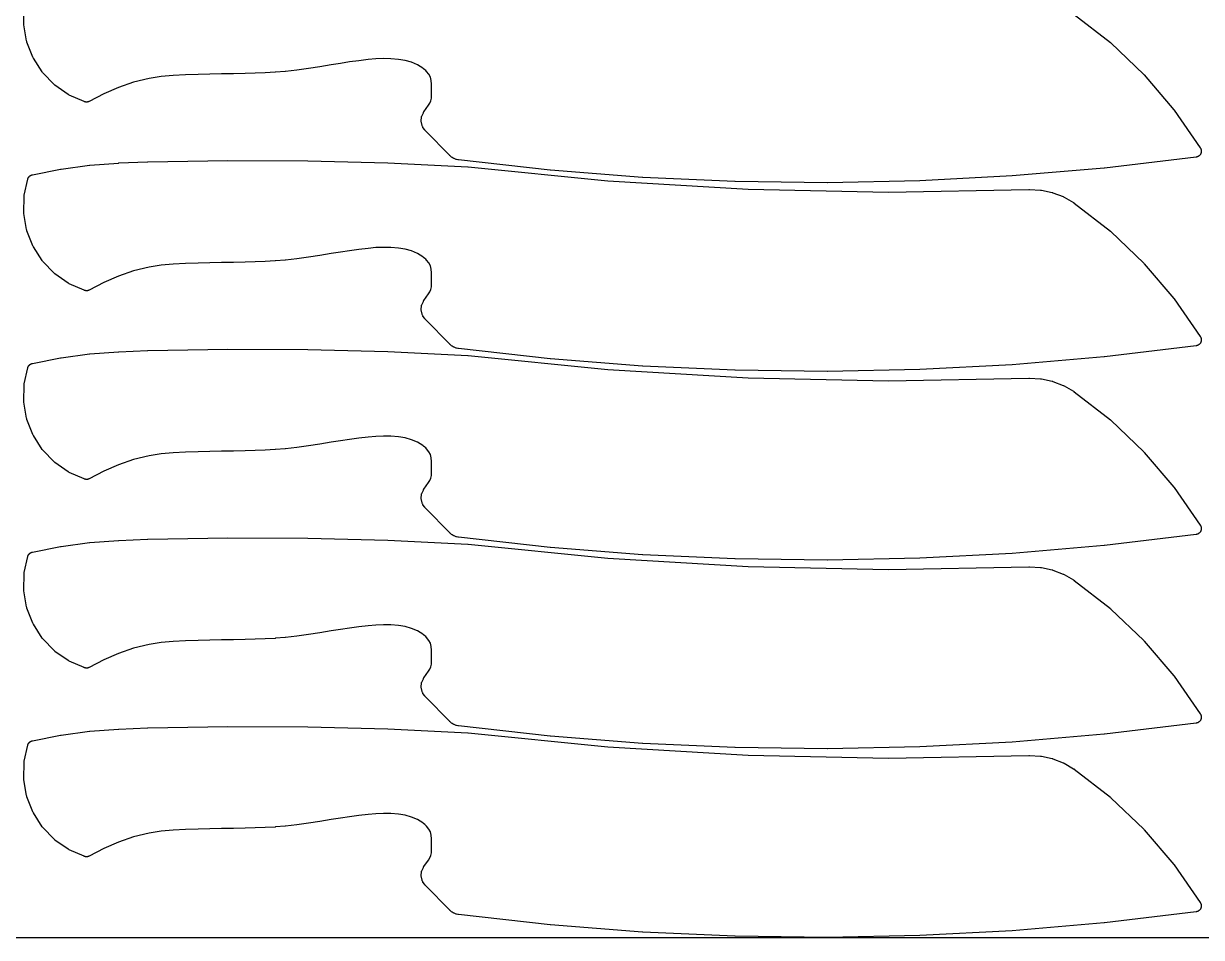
# Model space of a CAD drawing. Header units: metres. Extents: x 0 to 3000, y 0 to 1240.
# Drawn here: x 798.9 to 1198.3, y 0 to 310 of the extents above; entities that cross this region are included whole.
import ezdxf

# ---------------------------------------------------------------- set-up
doc = ezdxf.new("R2010")
doc.units = ezdxf.units.M

msp = doc.modelspace()

# ---------------------------------------------------------------- linework, layer by layer
at = {"color": 7}
msp.add_lwpolyline([(0, 0), (3000, 0), (3000, 1240), (0, 1240), (0, 0)], close=True, dxfattribs=at)
at = {"color": 1}
msp.add_lwpolyline([(1155.17, 313.1), (1167.42, 303.55), (1167.58, 303.41), (1178.77, 292.7), (1178.91, 292.55), (1188.96, 280.76), (1189.08, 280.6), (1197.91, 267.82), (1197.96, 267.74), (1198.01, 267.66), (1198.01, 267.65), (1198.01, 267.65), (1198.06, 267.57), (1198.1, 267.48), (1198.1, 267.48), (1198.1, 267.47), (1198.13, 267.39), (1198.17, 267.3), (1198.17, 267.29), (1198.17, 267.29), (1198.19, 267.2), (1198.22, 267.11), (1198.22, 267.1), (1198.22, 267.1), (1198.24, 267.01), (1198.25, 266.92), (1198.25, 266.91), (1198.25, 266.91), (1198.26, 266.81), (1198.26, 266.72), (1198.26, 266.71), (1198.26, 266.71), (1198.26, 266.62), (1198.26, 266.52), (1198.26, 266.52), (1198.26, 266.51), (1198.25, 266.42), (1198.23, 266.33), (1198.23, 266.32), (1198.23, 266.32), (1198.21, 266.23), (1198.19, 266.14), (1198.19, 266.13), (1198.19, 266.13), (1198.16, 266.04), (1198.13, 265.95), (1198.13, 265.95), (1198.12, 265.94), (1198.09, 265.86), (1198.05, 265.77), (1198.05, 265.77), (1198.04, 265.76), (1198, 265.68), (1197.95, 265.6), (1197.95, 265.6), (1197.94, 265.59), (1197.89, 265.52), (1197.84, 265.44), (1197.83, 265.44), (1197.83, 265.43), (1197.77, 265.36), (1197.71, 265.29), (1197.7, 265.29), (1197.7, 265.29), (1197.63, 265.22), (1197.57, 265.16), (1197.56, 265.16), (1197.56, 265.15), (1197.48, 265.1), (1197.41, 265.04), (1197.41, 265.04), (1197.4, 265.03), (1197.32, 264.98), (1197.24, 264.93), (1197.24, 264.93), (1197.23, 264.93), (1197.15, 264.89), (1197.07, 264.85), (1197.06, 264.85), (1197.06, 264.84), (1196.97, 264.81), (1196.88, 264.78), (1196.88, 264.78), (1196.87, 264.77), (1196.78, 264.75), (1196.7, 264.73), (1196.69, 264.72), (1196.69, 264.72), (1196.59, 264.71), (1196.5, 264.69), (1165.39, 260.98), (1165.33, 260.98), (1134.14, 258.29), (1134.08, 258.29), (1102.83, 256.63), (1102.77, 256.63), (1071.5, 256), (1071.43, 256), (1040.16, 256.4), (1040.09, 256.4), (1008.84, 257.82), (1008.77, 257.83), (977.57, 260.28), (977.5, 260.29), (946.37, 263.77), (946.37, 263.77), (946.36, 263.77), (946.27, 263.78), (946.17, 263.8), (946.17, 263.8), (946.17, 263.8), (945.68, 263.9), (945.52, 263.94), (945.36, 264), (944.9, 264.18), (944.75, 264.25), (944.6, 264.33), (944.18, 264.59), (944.04, 264.68), (943.91, 264.78), (943.53, 265.11), (943.47, 265.17), (943.41, 265.22), (935.13, 273.65), (935.08, 273.71), (935.02, 273.76), (935.02, 273.76), (935.01, 273.78), (935, 273.79), (934.95, 273.86), (934.91, 273.92), (934.31, 274.79), (934.22, 274.94), (934.14, 275.1), (934.07, 275.26), (934.02, 275.43), (933.77, 276.42), (933.72, 276.64), (933.71, 276.87), (933.71, 277.1), (933.81, 278.12), (933.83, 278.29), (933.87, 278.47), (933.93, 278.63), (933.99, 278.79), (934.44, 279.75), (934.48, 279.82), (934.52, 279.89), (934.53, 279.9), (934.54, 279.92), (934.58, 279.99), (934.62, 280.05), (936.2, 282.27), (936.67, 283.05), (936.99, 283.83), (937.18, 284.65), (937.25, 285.56), (937.25, 289.43), (937.13, 290.68), (936.81, 291.77), (936.28, 292.78), (935.52, 293.75), (935.24, 294.03), (934.89, 294.35), (934.54, 294.65), (934.23, 294.9), (932.41, 296.02), (930.43, 296.85), (928.28, 297.45), (926.04, 297.84), (923.47, 298.06), (920.9, 298.09), (918.3, 297.98), (915.68, 297.75), (912.56, 297.39), (909.44, 296.96), (906.31, 296.47), (903.17, 295.96), (899.33, 295.32), (899.32, 295.32), (895.47, 294.71), (895.44, 294.71), (891.59, 294.17), (891.54, 294.17), (887.67, 293.74), (887.61, 293.73), (884.25, 293.47), (884.2, 293.46), (880.84, 293.28), (880.8, 293.28), (877.43, 293.16), (877.41, 293.16), (874.04, 293.08), (874.03, 293.08), (870.02, 293), (870.02, 293), (866.02, 292.93), (862.02, 292.86), (858.02, 292.77), (853.8, 292.65), (849.62, 292.42), (845.49, 292.02), (841.45, 291.38), (836.2, 290.08), (831.06, 288.3), (826.05, 286.12), (821.15, 283.58), (821.14, 283.57), (821.14, 283.57), (821.05, 283.53), (820.97, 283.5), (820.96, 283.49), (820.96, 283.49), (820.87, 283.46), (820.78, 283.43), (820.78, 283.43), (820.77, 283.43), (820.68, 283.41), (820.59, 283.39), (820.58, 283.39), (820.58, 283.38), (820.49, 283.37), (820.4, 283.36), (820.39, 283.36), (820.38, 283.36), (820.29, 283.36), (820.2, 283.35), (820.19, 283.35), (820.19, 283.35), (820.1, 283.36), (820, 283.37), (820, 283.37), (819.99, 283.37), (819.9, 283.38), (819.81, 283.4), (819.8, 283.4), (819.8, 283.4), (819.71, 283.42), (819.62, 283.45), (819.62, 283.45), (819.61, 283.45), (819.52, 283.48), (819.44, 283.51), (819.43, 283.52), (819.43, 283.52), (814.35, 285.73), (814.18, 285.82), (814.01, 285.92), (809.51, 289.05), (809.35, 289.17), (809.21, 289.31), (805.41, 293.26), (805.28, 293.41), (805.16, 293.57), (802.18, 298.23), (802.08, 298.4), (802, 298.58), (799.99, 303.74), (799.93, 303.93), (799.89, 304.12), (798.94, 309.52), (798.91, 309.71), (798.91, 309.91), (799.03, 315.39)], dxfattribs=at)
for points in [[(935.02, 209.76), (935.01, 209.78), (935, 209.79), (934.95, 209.86), (934.91, 209.92), (934.31, 210.79), (934.22, 210.94), (934.14, 211.1), (934.07, 211.26), (934.02, 211.43), (933.77, 212.42), (933.72, 212.64), (933.71, 212.87), (933.71, 213.1), (933.81, 214.12), (933.83, 214.29), (933.87, 214.47), (933.93, 214.63), (933.99, 214.79), (934.44, 215.75), (934.48, 215.82), (934.52, 215.89), (934.53, 215.9), (934.54, 215.92), (934.58, 215.99), (934.62, 216.05), (936.2, 218.27), (936.67, 219.05), (936.99, 219.83), (937.18, 220.65), (937.25, 221.56), (937.25, 225.43), (937.13, 226.68), (936.81, 227.77), (936.28, 228.78), (935.52, 229.75), (935.24, 230.03), (934.89, 230.35), (934.54, 230.65), (934.23, 230.9), (932.41, 232.02), (930.43, 232.85), (928.28, 233.45), (926.04, 233.84), (923.47, 234.06), (920.9, 234.09), (918.3, 233.98), (915.68, 233.75), (912.56, 233.39), (909.44, 232.96), (906.31, 232.47), (903.17, 231.96), (899.33, 231.32), (899.32, 231.32), (895.47, 230.71), (895.44, 230.71), (891.59, 230.17), (891.54, 230.17), (887.67, 229.74), (887.61, 229.73), (884.25, 229.47), (884.2, 229.46), (880.84, 229.28), (880.8, 229.28), (877.43, 229.16), (877.41, 229.16), (874.04, 229.08), (874.03, 229.08), (870.02, 229), (870.02, 229), (866.02, 228.93), (862.02, 228.86), (858.02, 228.77), (853.8, 228.65), (849.62, 228.42), (845.49, 228.02), (841.45, 227.38), (836.2, 226.08), (831.06, 224.3), (826.05, 222.12), (821.15, 219.58), (821.14, 219.57), (821.14, 219.57), (821.05, 219.53), (820.97, 219.5), (820.96, 219.49), (820.96, 219.49), (820.87, 219.46), (820.78, 219.43), (820.78, 219.43), (820.77, 219.43), (820.68, 219.41), (820.59, 219.39), (820.58, 219.39), (820.58, 219.38), (820.49, 219.37), (820.4, 219.36), (820.39, 219.36), (820.38, 219.36), (820.29, 219.36), (820.2, 219.35), (820.19, 219.35), (820.19, 219.35), (820.1, 219.36), (820, 219.37), (820, 219.37), (819.99, 219.37), (819.9, 219.38), (819.81, 219.4), (819.8, 219.4), (819.8, 219.4), (819.71, 219.42), (819.62, 219.45), (819.62, 219.45), (819.61, 219.45), (819.52, 219.48), (819.44, 219.51), (819.43, 219.52), (819.43, 219.52), (814.35, 221.73), (814.18, 221.82), (814.01, 221.92), (809.51, 225.05), (809.35, 225.17), (809.21, 225.31), (805.41, 229.26), (805.28, 229.41), (805.16, 229.57), (802.18, 234.23), (802.08, 234.4), (802, 234.58), (799.99, 239.74), (799.93, 239.93), (799.89, 240.12), (798.94, 245.52), (798.91, 245.71), (798.91, 245.91), (799.03, 251.39), (799.05, 251.59), (799.08, 251.78), (800.29, 257.18), (800.31, 257.26), (800.32, 257.33), (800.33, 257.35), (800.34, 257.37), (800.36, 257.44), (800.39, 257.51), (800.4, 257.53), (800.41, 257.56), (800.44, 257.62), (800.47, 257.69), (800.49, 257.71), (800.5, 257.73), (800.54, 257.79), (800.57, 257.86), (800.59, 257.88), (800.6, 257.9), (800.65, 257.96), (800.69, 258.02), (800.71, 258.03), (800.72, 258.05), (800.77, 258.11), (800.82, 258.16), (800.84, 258.18), (800.86, 258.2), (800.91, 258.24), (800.97, 258.29), (800.99, 258.31), (801.01, 258.32), (801.07, 258.37), (801.13, 258.41), (801.15, 258.42), (801.17, 258.44), (801.23, 258.47), (801.29, 258.51), (801.32, 258.52), (801.34, 258.53), (801.4, 258.56), (801.47, 258.6), (801.49, 258.6), (801.52, 258.61), (801.59, 258.64), (801.66, 258.66), (801.68, 258.67), (801.7, 258.68), (801.77, 258.69), (801.85, 258.71), (811.44, 260.63), (811.58, 260.65), (821.24, 261.92), (821.34, 261.93), (831.07, 262.69), (831.15, 262.7), (840.94, 263.1), (840.97, 263.1), (840.99, 263.1), (868.09, 263.57), (868.13, 263.57), (895.24, 263.44), (895.28, 263.44), (922.37, 262.72), (922.41, 262.72), (949.49, 261.41), (949.54, 261.41), (949.59, 261.41), (997.03, 256.67), (1044.56, 253.8), (1092.17, 252.8), (1139.83, 253.67), (1139.89, 253.67), (1139.95, 253.67), (1143.69, 253.51), (1143.86, 253.49), (1144.02, 253.47), (1147.65, 252.71), (1147.81, 252.67), (1147.96, 252.62), (1151.43, 251.28), (1151.58, 251.21), (1151.73, 251.14), (1154.96, 249.25), (1154.98, 249.23), (1155.01, 249.21), (1155.07, 249.17), (1155.12, 249.14), (1155.15, 249.12), (1155.17, 249.1), (1167.42, 239.55), (1167.58, 239.41), (1178.77, 228.7), (1178.91, 228.55), (1188.96, 216.76), (1189.08, 216.6), (1197.91, 203.82), (1197.96, 203.74), (1198.01, 203.66), (1198.01, 203.65), (1198.01, 203.65), (1198.06, 203.57), (1198.1, 203.48), (1198.1, 203.48), (1198.1, 203.47), (1198.13, 203.39), (1198.17, 203.3), (1198.17, 203.29), (1198.17, 203.29), (1198.19, 203.2), (1198.22, 203.11), (1198.22, 203.1), (1198.22, 203.1), (1198.24, 203.01), (1198.25, 202.92), (1198.25, 202.91), (1198.25, 202.91), (1198.26, 202.81), (1198.26, 202.72), (1198.26, 202.71), (1198.26, 202.71), (1198.26, 202.62), (1198.26, 202.52), (1198.26, 202.52), (1198.26, 202.51), (1198.25, 202.42), (1198.23, 202.33), (1198.23, 202.32), (1198.23, 202.32), (1198.21, 202.23), (1198.19, 202.14), (1198.19, 202.13), (1198.19, 202.13), (1198.16, 202.04), (1198.13, 201.95), (1198.13, 201.95), (1198.12, 201.94), (1198.09, 201.86), (1198.05, 201.77), (1198.05, 201.77), (1198.04, 201.76), (1198, 201.68), (1197.95, 201.6), (1197.95, 201.6), (1197.94, 201.59), (1197.89, 201.52), (1197.84, 201.44), (1197.83, 201.44), (1197.83, 201.43), (1197.77, 201.36), (1197.71, 201.29), (1197.7, 201.29), (1197.7, 201.29), (1197.63, 201.22), (1197.57, 201.16), (1197.56, 201.16), (1197.56, 201.15), (1197.48, 201.1), (1197.41, 201.04), (1197.41, 201.04), (1197.4, 201.03), (1197.32, 200.98), (1197.24, 200.93), (1197.24, 200.93), (1197.23, 200.93), (1197.15, 200.89), (1197.07, 200.85), (1197.06, 200.85), (1197.06, 200.84), (1196.97, 200.81), (1196.88, 200.78), (1196.88, 200.78), (1196.87, 200.77), (1196.78, 200.75), (1196.7, 200.73), (1196.69, 200.72), (1196.69, 200.72), (1196.59, 200.71), (1196.5, 200.69), (1165.39, 196.98), (1165.33, 196.98), (1134.14, 194.29), (1134.08, 194.29), (1102.83, 192.63), (1102.77, 192.63), (1071.5, 192), (1071.43, 192), (1040.16, 192.4), (1040.09, 192.4), (1008.84, 193.82), (1008.77, 193.83), (977.57, 196.28), (977.5, 196.29), (946.37, 199.77), (946.37, 199.77), (946.36, 199.77), (946.27, 199.78), (946.17, 199.8), (946.17, 199.8), (946.17, 199.8), (945.68, 199.9), (945.52, 199.94), (945.36, 200), (944.9, 200.18), (944.75, 200.25), (944.6, 200.33), (944.18, 200.59), (944.04, 200.68), (943.91, 200.78), (943.53, 201.11), (943.47, 201.17), (943.41, 201.22), (935.13, 209.65), (935.08, 209.71), (935.02, 209.76)], [(935.02, 145.76), (935.01, 145.78), (935, 145.79), (934.95, 145.86), (934.91, 145.92), (934.31, 146.79), (934.22, 146.94), (934.14, 147.1), (934.07, 147.26), (934.02, 147.43), (933.77, 148.42), (933.72, 148.64), (933.71, 148.87), (933.71, 149.1), (933.81, 150.12), (933.83, 150.29), (933.87, 150.47), (933.93, 150.63), (933.99, 150.79), (934.44, 151.75), (934.48, 151.82), (934.52, 151.89), (934.53, 151.9), (934.54, 151.92), (934.58, 151.99), (934.62, 152.05), (936.2, 154.27), (936.67, 155.05), (936.99, 155.83), (937.18, 156.65), (937.25, 157.56), (937.25, 161.43), (937.13, 162.68), (936.81, 163.77), (936.28, 164.78), (935.52, 165.75), (935.24, 166.03), (934.89, 166.35), (934.54, 166.65), (934.23, 166.9), (932.41, 168.02), (930.43, 168.85), (928.28, 169.45), (926.04, 169.84), (923.47, 170.06), (920.9, 170.09), (918.3, 169.98), (915.68, 169.75), (912.56, 169.39), (909.44, 168.96), (906.31, 168.47), (903.17, 167.96), (899.33, 167.32), (899.32, 167.32), (895.47, 166.71), (895.44, 166.71), (891.59, 166.17), (891.54, 166.17), (887.67, 165.74), (887.61, 165.73), (884.25, 165.47), (884.2, 165.46), (880.84, 165.28), (880.8, 165.28), (877.43, 165.16), (877.41, 165.16), (874.04, 165.08), (874.03, 165.08), (870.02, 165), (870.02, 165), (866.02, 164.93), (862.02, 164.86), (858.02, 164.77), (853.8, 164.65), (849.62, 164.42), (845.49, 164.02), (841.45, 163.38), (836.2, 162.08), (831.06, 160.3), (826.05, 158.12), (821.15, 155.58), (821.14, 155.57), (821.14, 155.57), (821.05, 155.53), (820.97, 155.5), (820.96, 155.49), (820.96, 155.49), (820.87, 155.46), (820.78, 155.43), (820.78, 155.43), (820.77, 155.43), (820.68, 155.41), (820.59, 155.39), (820.58, 155.39), (820.58, 155.38), (820.49, 155.37), (820.4, 155.36), (820.39, 155.36), (820.38, 155.36), (820.29, 155.36), (820.2, 155.35), (820.19, 155.35), (820.19, 155.35), (820.1, 155.36), (820, 155.37), (820, 155.37), (819.99, 155.37), (819.9, 155.38), (819.81, 155.4), (819.8, 155.4), (819.8, 155.4), (819.71, 155.42), (819.62, 155.45), (819.62, 155.45), (819.61, 155.45), (819.52, 155.48), (819.44, 155.51), (819.43, 155.52), (819.43, 155.52), (814.35, 157.73), (814.18, 157.82), (814.01, 157.92), (809.51, 161.05), (809.35, 161.17), (809.21, 161.31), (805.41, 165.26), (805.28, 165.41), (805.16, 165.57), (802.18, 170.23), (802.08, 170.4), (802, 170.58), (799.99, 175.74), (799.93, 175.93), (799.89, 176.12), (798.94, 181.52), (798.91, 181.71), (798.91, 181.91), (799.03, 187.39), (799.05, 187.59), (799.08, 187.78), (800.29, 193.18), (800.31, 193.26), (800.32, 193.33), (800.33, 193.35), (800.34, 193.37), (800.36, 193.44), (800.39, 193.51), (800.4, 193.53), (800.41, 193.56), (800.44, 193.62), (800.47, 193.69), (800.49, 193.71), (800.5, 193.73), (800.54, 193.79), (800.57, 193.86), (800.59, 193.88), (800.6, 193.9), (800.65, 193.96), (800.69, 194.02), (800.71, 194.03), (800.72, 194.05), (800.77, 194.11), (800.82, 194.16), (800.84, 194.18), (800.86, 194.2), (800.91, 194.24), (800.97, 194.29), (800.99, 194.31), (801.01, 194.32), (801.07, 194.37), (801.13, 194.41), (801.15, 194.42), (801.17, 194.44), (801.23, 194.47), (801.29, 194.51), (801.32, 194.52), (801.34, 194.53), (801.4, 194.56), (801.47, 194.6), (801.49, 194.6), (801.52, 194.61), (801.59, 194.64), (801.66, 194.66), (801.68, 194.67), (801.7, 194.68), (801.77, 194.69), (801.85, 194.71), (811.44, 196.63), (811.58, 196.65), (821.24, 197.92), (821.34, 197.93), (831.07, 198.69), (831.15, 198.7), (840.94, 199.1), (840.97, 199.1), (840.99, 199.1), (868.09, 199.57), (868.13, 199.57), (895.24, 199.44), (895.28, 199.44), (922.37, 198.72), (922.41, 198.72), (949.49, 197.41), (949.54, 197.41), (949.59, 197.41), (997.03, 192.67), (1044.56, 189.8), (1092.17, 188.8), (1139.83, 189.67), (1139.89, 189.67), (1139.95, 189.67), (1143.69, 189.51), (1143.86, 189.49), (1144.02, 189.47), (1147.65, 188.71), (1147.81, 188.67), (1147.96, 188.62), (1151.43, 187.28), (1151.58, 187.21), (1151.73, 187.14), (1154.96, 185.25), (1154.98, 185.23), (1155.01, 185.21), (1155.07, 185.17), (1155.12, 185.14), (1155.15, 185.12), (1155.17, 185.1), (1167.42, 175.55), (1167.58, 175.41), (1178.77, 164.7), (1178.91, 164.55), (1188.96, 152.76), (1189.08, 152.6), (1197.91, 139.82), (1197.96, 139.74), (1198.01, 139.66), (1198.01, 139.65), (1198.01, 139.65), (1198.06, 139.57), (1198.1, 139.48), (1198.1, 139.48), (1198.1, 139.47), (1198.13, 139.39), (1198.17, 139.3), (1198.17, 139.29), (1198.17, 139.29), (1198.19, 139.2), (1198.22, 139.11), (1198.22, 139.1), (1198.22, 139.1), (1198.24, 139.01), (1198.25, 138.92), (1198.25, 138.91), (1198.25, 138.91), (1198.26, 138.81), (1198.26, 138.72), (1198.26, 138.71), (1198.26, 138.71), (1198.26, 138.62), (1198.26, 138.52), (1198.26, 138.52), (1198.26, 138.51), (1198.25, 138.42), (1198.23, 138.33), (1198.23, 138.32), (1198.23, 138.32), (1198.21, 138.23), (1198.19, 138.14), (1198.19, 138.13), (1198.19, 138.13), (1198.16, 138.04), (1198.13, 137.95), (1198.13, 137.95), (1198.12, 137.94), (1198.09, 137.86), (1198.05, 137.77), (1198.05, 137.77), (1198.04, 137.76), (1198, 137.68), (1197.95, 137.6), (1197.95, 137.6), (1197.94, 137.59), (1197.89, 137.52), (1197.84, 137.44), (1197.83, 137.44), (1197.83, 137.43), (1197.77, 137.36), (1197.71, 137.29), (1197.7, 137.29), (1197.7, 137.29), (1197.63, 137.22), (1197.57, 137.16), (1197.56, 137.16), (1197.56, 137.15), (1197.48, 137.1), (1197.41, 137.04), (1197.41, 137.04), (1197.4, 137.03), (1197.32, 136.98), (1197.24, 136.93), (1197.24, 136.93), (1197.23, 136.93), (1197.15, 136.89), (1197.07, 136.85), (1197.06, 136.85), (1197.06, 136.84), (1196.97, 136.81), (1196.88, 136.78), (1196.88, 136.78), (1196.87, 136.77), (1196.78, 136.75), (1196.7, 136.73), (1196.69, 136.72), (1196.69, 136.72), (1196.59, 136.71), (1196.5, 136.69), (1165.39, 132.98), (1165.33, 132.98), (1134.14, 130.29), (1134.08, 130.29), (1102.83, 128.63), (1102.77, 128.63), (1071.5, 128), (1071.43, 128), (1040.16, 128.4), (1040.09, 128.4), (1008.84, 129.82), (1008.77, 129.83), (977.57, 132.28), (977.5, 132.29), (946.37, 135.77), (946.37, 135.77), (946.36, 135.77), (946.27, 135.78), (946.17, 135.8), (946.17, 135.8), (946.17, 135.8), (945.68, 135.9), (945.52, 135.94), (945.36, 136), (944.9, 136.18), (944.75, 136.25), (944.6, 136.33), (944.18, 136.59), (944.04, 136.68), (943.91, 136.78), (943.53, 137.11), (943.47, 137.17), (943.41, 137.22), (935.13, 145.65), (935.08, 145.71), (935.02, 145.76)], [(935.02, 81.76), (935.01, 81.78), (935, 81.79), (934.95, 81.86), (934.91, 81.92), (934.31, 82.79), (934.22, 82.94), (934.14, 83.1), (934.07, 83.26), (934.02, 83.43), (933.77, 84.42), (933.72, 84.64), (933.71, 84.87), (933.71, 85.1), (933.81, 86.12), (933.83, 86.29), (933.87, 86.47), (933.93, 86.63), (933.99, 86.79), (934.44, 87.75), (934.48, 87.82), (934.52, 87.89), (934.53, 87.9), (934.54, 87.92), (934.58, 87.99), (934.62, 88.05), (936.2, 90.27), (936.67, 91.05), (936.99, 91.83), (937.18, 92.65), (937.25, 93.56), (937.25, 97.43), (937.13, 98.68), (936.81, 99.77), (936.28, 100.78), (935.52, 101.75), (935.24, 102.03), (934.89, 102.35), (934.54, 102.65), (934.23, 102.9), (932.41, 104.02), (930.43, 104.85), (928.28, 105.45), (926.04, 105.84), (923.47, 106.06), (920.9, 106.09), (918.3, 105.98), (915.68, 105.75), (912.56, 105.39), (909.44, 104.96), (906.31, 104.47), (903.17, 103.96), (899.33, 103.32), (899.32, 103.32), (895.47, 102.71), (895.44, 102.71), (891.59, 102.17), (891.54, 102.17), (887.67, 101.74), (887.61, 101.73), (884.25, 101.47), (884.2, 101.46), (880.84, 101.28), (880.8, 101.28), (877.43, 101.16), (877.41, 101.16), (874.04, 101.08), (874.03, 101.08), (870.02, 101), (870.02, 101), (866.02, 100.93), (862.02, 100.86), (858.02, 100.77), (853.8, 100.65), (849.62, 100.42), (845.49, 100.02), (841.45, 99.38), (836.2, 98.08), (831.06, 96.3), (826.05, 94.12), (821.15, 91.58), (821.14, 91.57), (821.14, 91.57), (821.05, 91.53), (820.97, 91.5), (820.96, 91.49), (820.96, 91.49), (820.87, 91.46), (820.78, 91.43), (820.78, 91.43), (820.77, 91.43), (820.68, 91.41), (820.59, 91.39), (820.58, 91.39), (820.58, 91.38), (820.49, 91.37), (820.4, 91.36), (820.39, 91.36), (820.38, 91.36), (820.29, 91.36), (820.2, 91.35), (820.19, 91.35), (820.19, 91.35), (820.1, 91.36), (820, 91.37), (820, 91.37), (819.99, 91.37), (819.9, 91.38), (819.81, 91.4), (819.8, 91.4), (819.8, 91.4), (819.71, 91.42), (819.62, 91.45), (819.62, 91.45), (819.61, 91.45), (819.52, 91.48), (819.44, 91.51), (819.43, 91.52), (819.43, 91.52), (814.35, 93.73), (814.18, 93.82), (814.01, 93.92), (809.51, 97.05), (809.35, 97.17), (809.21, 97.31), (805.41, 101.26), (805.28, 101.41), (805.16, 101.57), (802.18, 106.23), (802.08, 106.4), (802, 106.58), (799.99, 111.74), (799.93, 111.93), (799.89, 112.12), (798.94, 117.52), (798.91, 117.71), (798.91, 117.91), (799.03, 123.39), (799.05, 123.59), (799.08, 123.78), (800.29, 129.18), (800.31, 129.26), (800.32, 129.33), (800.33, 129.35), (800.34, 129.37), (800.36, 129.44), (800.39, 129.51), (800.4, 129.53), (800.41, 129.56), (800.44, 129.62), (800.47, 129.69), (800.49, 129.71), (800.5, 129.73), (800.54, 129.79), (800.57, 129.86), (800.59, 129.88), (800.6, 129.9), (800.65, 129.96), (800.69, 130.02), (800.71, 130.03), (800.72, 130.05), (800.77, 130.11), (800.82, 130.16), (800.84, 130.18), (800.86, 130.2), (800.91, 130.24), (800.97, 130.29), (800.99, 130.31), (801.01, 130.32), (801.07, 130.37), (801.13, 130.41), (801.15, 130.42), (801.17, 130.44), (801.23, 130.47), (801.29, 130.51), (801.32, 130.52), (801.34, 130.53), (801.4, 130.56), (801.47, 130.6), (801.49, 130.6), (801.52, 130.61), (801.59, 130.64), (801.66, 130.66), (801.68, 130.67), (801.7, 130.68), (801.77, 130.69), (801.85, 130.71), (811.44, 132.63), (811.58, 132.65), (821.24, 133.92), (821.34, 133.93), (831.07, 134.69), (831.15, 134.7), (840.94, 135.1), (840.97, 135.1), (840.99, 135.1), (868.09, 135.57), (868.13, 135.57), (895.24, 135.44), (895.28, 135.44), (922.37, 134.72), (922.41, 134.72), (949.49, 133.41), (949.54, 133.41), (949.59, 133.41), (997.03, 128.67), (1044.56, 125.8), (1092.17, 124.8), (1139.83, 125.67), (1139.89, 125.67), (1139.95, 125.67), (1143.69, 125.51), (1143.86, 125.49), (1144.02, 125.47), (1147.65, 124.71), (1147.81, 124.67), (1147.96, 124.62), (1151.43, 123.28), (1151.58, 123.21), (1151.73, 123.14), (1154.96, 121.25), (1154.98, 121.23), (1155.01, 121.21), (1155.07, 121.17), (1155.12, 121.14), (1155.15, 121.12), (1155.17, 121.1), (1167.42, 111.55), (1167.58, 111.41), (1178.77, 100.7), (1178.91, 100.55), (1188.96, 88.76), (1189.08, 88.6), (1197.91, 75.82), (1197.96, 75.74), (1198.01, 75.66), (1198.01, 75.65), (1198.01, 75.65), (1198.06, 75.57), (1198.1, 75.48), (1198.1, 75.48), (1198.1, 75.47), (1198.13, 75.39), (1198.17, 75.3), (1198.17, 75.29), (1198.17, 75.29), (1198.19, 75.2), (1198.22, 75.11), (1198.22, 75.1), (1198.22, 75.1), (1198.24, 75.01), (1198.25, 74.92), (1198.25, 74.91), (1198.25, 74.91), (1198.26, 74.81), (1198.26, 74.72), (1198.26, 74.71), (1198.26, 74.71), (1198.26, 74.62), (1198.26, 74.52), (1198.26, 74.52), (1198.26, 74.51), (1198.25, 74.42), (1198.23, 74.33), (1198.23, 74.32), (1198.23, 74.32), (1198.21, 74.23), (1198.19, 74.14), (1198.19, 74.13), (1198.19, 74.13), (1198.16, 74.04), (1198.13, 73.95), (1198.13, 73.95), (1198.12, 73.94), (1198.09, 73.86), (1198.05, 73.77), (1198.05, 73.77), (1198.04, 73.76), (1198, 73.68), (1197.95, 73.6), (1197.95, 73.6), (1197.94, 73.59), (1197.89, 73.52), (1197.84, 73.44), (1197.83, 73.44), (1197.83, 73.43), (1197.77, 73.36), (1197.71, 73.29), (1197.7, 73.29), (1197.7, 73.29), (1197.63, 73.22), (1197.57, 73.16), (1197.56, 73.16), (1197.56, 73.15), (1197.48, 73.1), (1197.41, 73.04), (1197.41, 73.04), (1197.4, 73.03), (1197.32, 72.98), (1197.24, 72.93), (1197.24, 72.93), (1197.23, 72.93), (1197.15, 72.89), (1197.07, 72.85), (1197.06, 72.85), (1197.06, 72.84), (1196.97, 72.81), (1196.88, 72.78), (1196.88, 72.78), (1196.87, 72.77), (1196.78, 72.75), (1196.7, 72.73), (1196.69, 72.72), (1196.69, 72.72), (1196.59, 72.71), (1196.5, 72.69), (1165.39, 68.98), (1165.33, 68.98), (1134.14, 66.29), (1134.08, 66.29), (1102.83, 64.63), (1102.77, 64.63), (1071.5, 64), (1071.43, 64), (1040.16, 64.4), (1040.09, 64.4), (1008.84, 65.82), (1008.77, 65.83), (977.57, 68.28), (977.5, 68.29), (946.37, 71.77), (946.37, 71.77), (946.36, 71.77), (946.27, 71.78), (946.17, 71.8), (946.17, 71.8), (946.17, 71.8), (945.68, 71.9), (945.52, 71.94), (945.36, 72), (944.9, 72.18), (944.75, 72.25), (944.6, 72.33), (944.18, 72.59), (944.04, 72.68), (943.91, 72.78), (943.53, 73.11), (943.47, 73.17), (943.41, 73.22), (935.13, 81.65), (935.08, 81.71), (935.02, 81.76)], [(935.02, 17.76), (935.01, 17.78), (935, 17.79), (934.95, 17.86), (934.91, 17.92), (934.31, 18.79), (934.22, 18.94), (934.14, 19.1), (934.07, 19.26), (934.02, 19.43), (933.77, 20.42), (933.72, 20.64), (933.71, 20.87), (933.71, 21.1), (933.81, 22.12), (933.83, 22.29), (933.87, 22.47), (933.93, 22.63), (933.99, 22.79), (934.44, 23.75), (934.48, 23.82), (934.52, 23.89), (934.53, 23.9), (934.54, 23.92), (934.58, 23.99), (934.62, 24.05), (936.2, 26.27), (936.67, 27.05), (936.99, 27.83), (937.18, 28.65), (937.25, 29.56), (937.25, 33.43), (937.13, 34.68), (936.81, 35.77), (936.28, 36.78), (935.52, 37.75), (935.24, 38.03), (934.89, 38.35), (934.54, 38.65), (934.23, 38.9), (932.41, 40.02), (930.43, 40.85), (928.28, 41.45), (926.04, 41.84), (923.47, 42.06), (920.9, 42.09), (918.3, 41.98), (915.68, 41.75), (912.56, 41.39), (909.44, 40.96), (906.31, 40.47), (903.17, 39.96), (899.33, 39.32), (899.32, 39.32), (895.47, 38.71), (895.44, 38.71), (891.59, 38.17), (891.54, 38.17), (887.67, 37.74), (887.61, 37.73), (884.25, 37.47), (884.2, 37.46), (880.84, 37.28), (880.8, 37.28), (877.43, 37.16), (877.41, 37.16), (874.04, 37.08), (874.03, 37.08), (870.02, 37), (870.02, 37), (866.02, 36.93), (862.02, 36.86), (858.02, 36.77), (853.8, 36.65), (849.62, 36.42), (845.49, 36.02), (841.45, 35.38), (836.2, 34.08), (831.06, 32.3), (826.05, 30.12), (821.15, 27.58), (821.14, 27.57), (821.14, 27.57), (821.05, 27.53), (820.97, 27.5), (820.96, 27.49), (820.96, 27.49), (820.87, 27.46), (820.78, 27.43), (820.78, 27.43), (820.77, 27.43), (820.68, 27.41), (820.59, 27.39), (820.58, 27.39), (820.58, 27.38), (820.49, 27.37), (820.4, 27.36), (820.39, 27.36), (820.38, 27.36), (820.29, 27.36), (820.2, 27.35), (820.19, 27.35), (820.19, 27.35), (820.1, 27.36), (820, 27.37), (820, 27.37), (819.99, 27.37), (819.9, 27.38), (819.81, 27.4), (819.8, 27.4), (819.8, 27.4), (819.71, 27.42), (819.62, 27.45), (819.62, 27.45), (819.61, 27.45), (819.52, 27.48), (819.44, 27.51), (819.43, 27.52), (819.43, 27.52), (814.35, 29.73), (814.18, 29.82), (814.01, 29.92), (809.51, 33.05), (809.35, 33.17), (809.21, 33.31), (805.41, 37.26), (805.28, 37.41), (805.16, 37.57), (802.18, 42.23), (802.08, 42.4), (802, 42.58), (799.99, 47.74), (799.93, 47.93), (799.89, 48.12), (798.94, 53.52), (798.91, 53.71), (798.91, 53.91), (799.03, 59.39), (799.05, 59.59), (799.08, 59.78), (800.29, 65.18), (800.31, 65.26), (800.32, 65.33), (800.33, 65.35), (800.34, 65.37), (800.36, 65.44), (800.39, 65.51), (800.4, 65.53), (800.41, 65.56), (800.44, 65.62), (800.47, 65.69), (800.49, 65.71), (800.5, 65.73), (800.54, 65.79), (800.57, 65.86), (800.59, 65.88), (800.6, 65.9), (800.65, 65.96), (800.69, 66.02), (800.71, 66.03), (800.72, 66.05), (800.77, 66.11), (800.82, 66.16), (800.84, 66.18), (800.86, 66.2), (800.91, 66.24), (800.97, 66.29), (800.99, 66.31), (801.01, 66.32), (801.07, 66.37), (801.13, 66.41), (801.15, 66.42), (801.17, 66.44), (801.23, 66.47), (801.29, 66.51), (801.32, 66.52), (801.34, 66.53), (801.4, 66.56), (801.47, 66.6), (801.49, 66.6), (801.52, 66.61), (801.59, 66.64), (801.66, 66.66), (801.68, 66.67), (801.7, 66.68), (801.77, 66.69), (801.85, 66.71), (811.44, 68.63), (811.58, 68.65), (821.24, 69.92), (821.34, 69.93), (831.07, 70.69), (831.15, 70.7), (840.94, 71.1), (840.97, 71.1), (840.99, 71.1), (868.09, 71.57), (868.13, 71.57), (895.24, 71.44), (895.28, 71.44), (922.37, 70.72), (922.41, 70.72), (949.49, 69.41), (949.54, 69.41), (949.59, 69.41), (997.03, 64.67), (1044.56, 61.8), (1092.17, 60.8), (1139.83, 61.67), (1139.89, 61.67), (1139.95, 61.67), (1143.69, 61.51), (1143.86, 61.49), (1144.02, 61.47), (1147.65, 60.71), (1147.81, 60.67), (1147.96, 60.62), (1151.43, 59.28), (1151.58, 59.21), (1151.73, 59.14), (1154.96, 57.25), (1154.98, 57.23), (1155.01, 57.21), (1155.07, 57.17), (1155.12, 57.14), (1155.15, 57.12), (1155.17, 57.1), (1167.42, 47.55), (1167.58, 47.41), (1178.77, 36.7), (1178.91, 36.55), (1188.96, 24.76), (1189.08, 24.6), (1197.91, 11.82), (1197.96, 11.74), (1198.01, 11.66), (1198.01, 11.65), (1198.01, 11.65), (1198.06, 11.57), (1198.1, 11.48), (1198.1, 11.48), (1198.1, 11.47), (1198.13, 11.39), (1198.17, 11.3), (1198.17, 11.29), (1198.17, 11.29), (1198.19, 11.2), (1198.22, 11.11), (1198.22, 11.1), (1198.22, 11.1), (1198.24, 11.01), (1198.25, 10.92), (1198.25, 10.91), (1198.25, 10.91), (1198.26, 10.81), (1198.26, 10.72), (1198.26, 10.71), (1198.26, 10.71), (1198.26, 10.62), (1198.26, 10.52), (1198.26, 10.52), (1198.26, 10.51), (1198.25, 10.42), (1198.23, 10.33), (1198.23, 10.32), (1198.23, 10.32), (1198.21, 10.23), (1198.19, 10.14), (1198.19, 10.13), (1198.19, 10.13), (1198.16, 10.04), (1198.13, 9.95), (1198.13, 9.95), (1198.12, 9.94), (1198.09, 9.86), (1198.05, 9.77), (1198.05, 9.77), (1198.04, 9.76), (1198, 9.68), (1197.95, 9.6), (1197.95, 9.6), (1197.94, 9.59), (1197.89, 9.52), (1197.84, 9.44), (1197.83, 9.44), (1197.83, 9.43), (1197.77, 9.36), (1197.71, 9.29), (1197.7, 9.29), (1197.7, 9.29), (1197.63, 9.22), (1197.57, 9.16), (1197.56, 9.16), (1197.56, 9.15), (1197.48, 9.1), (1197.41, 9.04), (1197.41, 9.04), (1197.4, 9.03), (1197.32, 8.98), (1197.24, 8.93), (1197.24, 8.93), (1197.23, 8.93), (1197.15, 8.89), (1197.07, 8.85), (1197.06, 8.85), (1197.06, 8.84), (1196.97, 8.81), (1196.88, 8.78), (1196.88, 8.78), (1196.87, 8.77), (1196.78, 8.75), (1196.7, 8.73), (1196.69, 8.72), (1196.69, 8.72), (1196.59, 8.71), (1196.5, 8.69), (1165.39, 4.98), (1165.33, 4.98), (1134.14, 2.29), (1134.08, 2.29), (1102.83, 0.63), (1102.77, 0.63), (1071.5, 0), (1071.43, 0), (1040.16, 0.4), (1040.09, 0.4), (1008.84, 1.82), (1008.77, 1.83), (977.57, 4.28), (977.5, 4.29), (946.37, 7.77), (946.37, 7.77), (946.36, 7.77), (946.27, 7.78), (946.17, 7.8), (946.17, 7.8), (946.17, 7.8), (945.68, 7.9), (945.52, 7.94), (945.36, 8), (944.9, 8.18), (944.75, 8.25), (944.6, 8.33), (944.18, 8.59), (944.04, 8.68), (943.91, 8.78), (943.53, 9.11), (943.47, 9.17), (943.41, 9.22), (935.13, 17.65), (935.08, 17.71), (935.02, 17.76)]]:
    msp.add_lwpolyline(points, close=True, dxfattribs=at)

doc.saveas('drawing.dxf')
